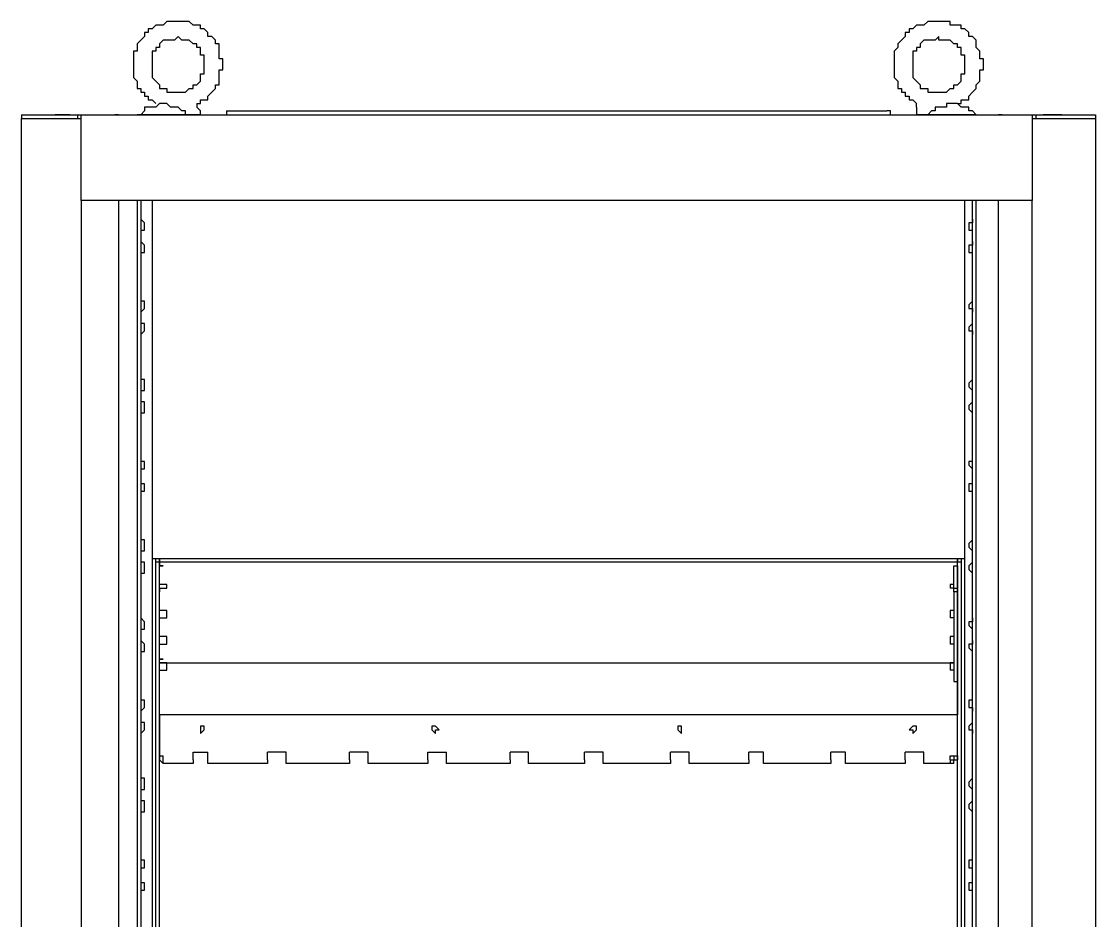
# Model space of a CAD drawing. Header units: millimetres. Extents: x 929 to 1725, y 58 to 532.
# Drawn here: x 1563.32 to 1597.03, y 166.83 to 195.06 of the extents above; entities that cross this region are included whole.
import ezdxf

# ---------------------------------------------------------------- set-up
doc = ezdxf.new("R2010")
doc.units = ezdxf.units.MM
doc.header["$MEASUREMENT"] = 0
doc.layers.add('TT-WIRE-EQPM', color=6, linetype='CONTINUOUS')

msp = doc.modelspace()

# ---------------------------------------------------------------- linework, layer by layer
at = {"layer": 'TT-WIRE-EQPM', "linetype": 'Continuous'}
for points in [[(1568.82515, 192.48081), (1568.94219, 192.48081), (1568.94219, 192.59785), (1569.05924, 192.59785), (1569.05924, 192.59785), (1569.17628, 192.59785), (1569.17628, 192.71489), (1569.17628, 192.71489), (1569.29332, 192.83194), (1569.29332, 192.83194), (1569.41036, 192.94898), (1569.41036, 192.94898), (1569.41036, 193.06602), (1569.5274, 193.06602), (1569.5274, 193.18306), (1569.5274, 193.18306), (1569.5274, 193.3001), (1569.5274, 193.41714), (1569.5274, 193.53419), (1569.64444, 193.53419), (1569.64444, 193.88531), (1569.5274, 193.88531), (1569.5274, 194.00235), (1569.5274, 194.11939), (1569.5274, 194.11939), (1569.5274, 194.23644), (1569.5274, 194.35348), (1569.41036, 194.35348), (1569.41036, 194.47052), (1569.41036, 194.47052), (1569.29332, 194.58756), (1569.29332, 194.58756), (1569.17628, 194.58756), (1569.17628, 194.7046), (1569.17628, 194.7046), (1569.05924, 194.82164), (1569.05924, 194.82164), (1568.94219, 194.82164), (1568.94219, 194.93869), (1568.82515, 194.93869), (1568.82515, 194.93869), (1568.70811, 194.93869), (1568.70811, 194.93869), (1568.59107, 195.05573), (1568.47403, 195.05573), (1568.00586, 195.05573), (1567.88882, 195.05573), (1567.88882, 195.05573), (1567.77178, 194.93869), (1567.65474, 194.93869), (1567.65474, 194.93869), (1567.53769, 194.93869), (1567.53769, 194.93869), (1567.42065, 194.82164), (1567.42065, 194.82164), (1567.30361, 194.82164), (1567.30361, 194.7046), (1567.18657, 194.7046), (1567.18657, 194.58756), (1567.18657, 194.58756), (1567.06953, 194.47052), (1567.06953, 194.47052), (1567.06953, 194.47052), (1566.95249, 194.35348), (1566.95249, 194.23644), (1566.95249, 194.23644), (1566.95249, 194.11939), (1566.83544, 194.11939), (1566.83544, 194.00235), (1566.83544, 193.88531), (1566.83544, 193.88531), (1566.83544, 193.65123)], [(1592.70164, 192.48081), (1592.81868, 192.48081), (1592.81868, 192.59785), (1592.93572, 192.59785), (1592.93572, 192.59785), (1593.05277, 192.59785), (1593.05277, 192.71489), (1593.05277, 192.71489), (1593.16981, 192.83194), (1593.16981, 192.83194), (1593.28685, 192.94898), (1593.28685, 192.94898), (1593.28685, 193.06602), (1593.28685, 193.06602), (1593.40389, 193.18306), (1593.40389, 193.18306), (1593.40389, 193.3001), (1593.40389, 193.41714), (1593.40389, 193.53419), (1593.52093, 193.53419), (1593.52093, 193.88531), (1593.40389, 193.88531), (1593.40389, 194.00235), (1593.40389, 194.00235), (1593.40389, 194.11939), (1593.40389, 194.11939), (1593.28685, 194.23644), (1593.28685, 194.35348), (1593.28685, 194.35348), (1593.28685, 194.47052), (1593.28685, 194.47052), (1593.16981, 194.58756), (1593.16981, 194.58756), (1593.05277, 194.58756), (1593.05277, 194.7046), (1593.05277, 194.7046), (1592.93572, 194.82164), (1592.93572, 194.82164), (1592.81868, 194.82164), (1592.81868, 194.93869), (1592.70164, 194.93869), (1592.70164, 194.93869), (1592.5846, 194.93869), (1592.46756, 194.93869), (1592.46756, 195.05573), (1592.35052, 195.05573), (1591.88235, 195.05573), (1591.76531, 195.05573), (1591.76531, 195.05573), (1591.64827, 194.93869), (1591.53122, 194.93869), (1591.53122, 194.93869), (1591.41418, 194.93869), (1591.41418, 194.93869), (1591.29714, 194.82164), (1591.29714, 194.82164), (1591.1801, 194.82164), (1591.1801, 194.7046), (1591.06306, 194.7046), (1591.06306, 194.58756), (1591.06306, 194.58756), (1590.94602, 194.47052), (1590.94602, 194.47052), (1590.94602, 194.47052), (1590.82897, 194.35348), (1590.82897, 194.23644), (1590.82897, 194.23644), (1590.71193, 194.11939), (1590.71193, 194.11939), (1590.71193, 194.00235), (1590.71193, 194.00235), (1590.71193, 193.88531), (1590.71193, 193.65123)], [(1569.05924, 193.65123), (1569.05924, 193.88531), (1569.05924, 193.88531), (1569.05924, 194.00235), (1568.94219, 194.00235), (1568.94219, 194.11939), (1568.94219, 194.11939), (1568.94219, 194.23644), (1568.82515, 194.23644), (1568.82515, 194.35348), (1568.70811, 194.35348), (1568.70811, 194.35348), (1568.59107, 194.47052), (1568.59107, 194.47052), (1568.47403, 194.47052), (1568.47403, 194.47052), (1568.35699, 194.47052), (1568.23994, 194.58756), (1568.1229, 194.47052), (1568.00586, 194.47052), (1567.88882, 194.47052), (1567.88882, 194.47052), (1567.88882, 194.47052), (1567.77178, 194.47052), (1567.65474, 194.35348), (1567.65474, 194.35348), (1567.65474, 194.23644), (1567.53769, 194.23644), (1567.53769, 194.11939), (1567.42065, 194.11939), (1567.42065, 194.00235), (1567.42065, 194.00235), (1567.42065, 193.88531), (1567.42065, 193.88531), (1567.42065, 193.76827), (1567.42065, 193.65123), (1567.42065, 193.53419), (1567.42065, 193.41714), (1567.42065, 193.41714), (1567.42065, 193.3001), (1567.42065, 193.3001), (1567.53769, 193.18306), (1567.53769, 193.18306), (1567.65474, 193.06602), (1567.65474, 193.06602), (1567.65474, 192.94898), (1567.77178, 192.94898), (1567.88882, 192.94898), (1567.88882, 192.94898), (1567.88882, 192.83194), (1568.00586, 192.83194), (1568.35699, 192.83194), (1568.47403, 192.83194), (1568.47403, 192.83194), (1568.59107, 192.94898), (1568.59107, 192.94898), (1568.70811, 192.94898), (1568.70811, 193.06602), (1568.82515, 193.06602), (1568.82515, 193.06602), (1568.94219, 193.18306), (1568.94219, 193.18306), (1568.94219, 193.3001), (1568.94219, 193.41714), (1569.05924, 193.41714), (1569.05924, 193.53419), (1569.05924, 193.53419), (1569.05924, 193.65123)], [(1592.93572, 193.65123), (1592.93572, 193.88531), (1592.93572, 193.88531), (1592.93572, 194.00235), (1592.81868, 194.00235), (1592.81868, 194.11939), (1592.81868, 194.11939), (1592.81868, 194.23644), (1592.70164, 194.23644), (1592.70164, 194.35348), (1592.5846, 194.35348), (1592.5846, 194.35348), (1592.46756, 194.47052), (1592.46756, 194.47052), (1592.35052, 194.47052), (1592.35052, 194.47052), (1592.11643, 194.47052), (1592.11643, 194.58756), (1591.99939, 194.47052), (1591.88235, 194.47052), (1591.76531, 194.47052), (1591.76531, 194.47052), (1591.76531, 194.47052), (1591.64827, 194.47052), (1591.53122, 194.35348), (1591.53122, 194.35348), (1591.53122, 194.23644), (1591.41418, 194.23644), (1591.41418, 194.11939), (1591.29714, 194.11939), (1591.29714, 194.00235), (1591.29714, 194.00235), (1591.29714, 193.88531), (1591.29714, 193.88531), (1591.29714, 193.53419), (1591.29714, 193.41714), (1591.29714, 193.41714), (1591.29714, 193.3001), (1591.29714, 193.3001), (1591.41418, 193.18306), (1591.41418, 193.18306), (1591.53122, 193.06602), (1591.53122, 193.06602), (1591.53122, 192.94898), (1591.64827, 192.94898), (1591.76531, 192.94898), (1591.76531, 192.94898), (1591.76531, 192.83194), (1591.88235, 192.83194), (1592.23347, 192.83194), (1592.35052, 192.83194), (1592.35052, 192.83194), (1592.46756, 192.94898), (1592.46756, 192.94898), (1592.5846, 192.94898), (1592.5846, 193.06602), (1592.70164, 193.06602), (1592.70164, 193.06602), (1592.81868, 193.18306), (1592.81868, 193.18306), (1592.81868, 193.3001), (1592.81868, 193.41714), (1592.93572, 193.41714), (1592.93572, 193.53419), (1592.93572, 193.53419), (1592.93572, 193.65123)], [(1566.83544, 193.65123), (1566.83544, 193.53419), (1566.83544, 193.41714), (1566.83544, 193.3001), (1566.83544, 193.3001), (1566.95249, 193.18306), (1566.95249, 193.06602), (1566.95249, 193.06602), (1566.95249, 192.94898), (1567.06953, 192.94898), (1567.06953, 192.83194), (1567.18657, 192.83194), (1567.18657, 192.83194), (1567.18657, 192.71489), (1567.30361, 192.71489), (1567.30361, 192.59785), (1567.42065, 192.59785), (1567.42065, 192.59785), (1567.53769, 192.48081), (1567.53769, 192.48081)], [(1590.71193, 193.65123), (1590.71193, 193.53419), (1590.71193, 193.41714), (1590.71193, 193.3001), (1590.71193, 193.3001), (1590.82897, 193.18306), (1590.82897, 193.06602), (1590.82897, 193.06602), (1590.82897, 192.94898), (1590.94602, 192.94898), (1590.94602, 192.83194), (1590.94602, 192.83194), (1591.06306, 192.83194), (1591.06306, 192.71489), (1591.1801, 192.71489), (1591.1801, 192.59785), (1591.29714, 192.59785), (1591.29714, 192.59785), (1591.41418, 192.48081), (1591.41418, 192.48081)], [(1567.77178, 192.48081), (1567.65474, 192.48081), (1567.53769, 192.36377), (1567.42065, 192.36377), (1567.42065, 192.36377), (1567.30361, 192.36377), (1567.18657, 192.36377), (1567.18657, 192.24673), (1567.18657, 192.24673), (1567.06953, 192.12969)], [(1568.47403, 192.12969), (1568.47403, 192.24673), (1568.35699, 192.24673), (1568.23994, 192.36377), (1568.23994, 192.36377), (1568.1229, 192.36377), (1568.1229, 192.36377), (1568.00586, 192.36377), (1567.88882, 192.48081), (1567.77178, 192.48081)], [(1568.82515, 192.48081), (1568.82515, 192.36377)], [(1591.41418, 192.36377), (1591.41418, 192.48081)], [(1592.46756, 192.48081), (1592.35052, 192.48081), (1592.35052, 192.36377), (1592.23347, 192.36377), (1592.11643, 192.36377), (1592.11643, 192.36377), (1591.99939, 192.36377), (1591.99939, 192.24673), (1591.88235, 192.24673), (1591.76531, 192.12969)], [(1593.28685, 192.12969), (1593.16981, 192.24673), (1593.05277, 192.24673), (1593.05277, 192.36377), (1593.05277, 192.36377), (1592.93572, 192.36377), (1592.81868, 192.36377), (1592.81868, 192.36377), (1592.70164, 192.48081), (1592.46756, 192.48081)], [(1568.94219, 192.24673), (1568.82515, 192.36377)], [(1568.94219, 192.12969), (1568.94219, 192.24673)], [(1569.76148, 192.24673), (1572.3364, 192.24673)], [(1569.76148, 192.24673), (1569.76148, 192.24673), (1569.76148, 192.24673), (1569.76148, 192.12969), (1569.76148, 192.12969), (1569.76148, 192.12969), (1572.3364, 192.12969)], [(1572.3364, 192.24673), (1588.01998, 192.24673)], [(1588.01998, 192.24673), (1590.47785, 192.24673)], [(1590.47785, 192.12969), (1590.47785, 192.12969), (1590.59489, 192.12969), (1590.59489, 192.24673), (1590.59489, 192.24673), (1590.47785, 192.24673)], [(1591.41418, 192.36377), (1591.41418, 192.24673)], [(1591.41418, 192.24673), (1591.41418, 192.12969)], [(1563.3242, 192.12969), (1563.3242, 192.01265)], [(1563.3242, 192.12969), (1597.03218, 192.12969)], [(1563.3242, 81.99353), (1563.3242, 192.01265)], [(1563.3242, 192.01265), (1565.19686, 192.01265)], [(1564.84574, 192.12969), (1564.37757, 192.12969), (1564.37757, 192.12969)], [(1565.07982, 192.12969), (1565.07982, 192.01265)], [(1565.19686, 192.01265), (1565.19686, 192.12969)], [(1565.19686, 189.43773), (1565.19686, 192.01265)], [(1566.36728, 192.12969), (1566.25024, 192.12969)], [(1566.83544, 192.12969), (1566.83544, 192.12969), (1566.95249, 192.12969)], [(1567.06953, 192.12969), (1566.95249, 192.12969), (1566.95249, 192.12969)], [(1568.47403, 192.12969), (1568.47403, 192.12969), (1567.06953, 192.12969)], [(1568.94219, 192.12969), (1568.94219, 192.12969), (1568.47403, 192.12969)], [(1569.87853, 192.12969), (1569.87853, 192.12969), (1569.87853, 192.12969), (1569.99557, 192.12969)], [(1572.3364, 192.12969), (1588.01998, 192.12969)], [(1588.01998, 192.12969), (1590.47785, 192.12969)], [(1590.36081, 192.12969), (1590.36081, 192.12969), (1590.36081, 192.12969), (1590.36081, 192.12969), (1590.47785, 192.12969)], [(1591.76531, 192.12969), (1591.41418, 192.12969)], [(1593.28685, 192.12969), (1593.28685, 192.12969), (1591.76531, 192.12969)], [(1593.28685, 192.12969), (1593.52093, 192.12969)], [(1594.10614, 192.12969), (1593.9891, 192.12969)], [(1595.04247, 192.12969), (1595.04247, 189.43773)], [(1595.04247, 192.01265), (1597.03218, 192.01265)], [(1595.15951, 192.12969), (1595.15951, 192.01265)], [(1595.97881, 192.12969), (1595.3936, 192.12969)], [(1597.03218, 192.12969), (1597.03218, 192.01265)], [(1597.03218, 192.01265), (1597.03218, 81.99353)], [(1565.19686, 189.43773), (1565.19686, 84.56845)], [(1595.04247, 189.43773), (1565.19686, 189.43773)], [(1566.36728, 189.43773), (1566.36728, 136.41788)], [(1566.95249, 189.43773), (1566.95249, 136.769)], [(1567.06953, 189.43773), (1567.06953, 136.769)], [(1567.42065, 189.43773), (1567.42065, 136.769)], [(1592.93572, 136.769), (1592.93572, 189.43773)], [(1593.16981, 136.769), (1593.16981, 189.43773)], [(1593.28685, 136.769), (1593.28685, 189.43773)], [(1593.9891, 136.41788), (1593.9891, 189.43773)], [(1595.04247, 84.56845), (1595.04247, 189.43773)], [(1567.06953, 188.5014), (1567.18657, 188.5014), (1567.18657, 188.5014), (1567.18657, 188.61844), (1567.18657, 188.73548), (1567.18657, 188.73548), (1567.06953, 188.85252)], [(1593.16981, 188.85252), (1593.16981, 188.73548), (1593.05277, 188.73548), (1593.05277, 188.61844), (1593.05277, 188.5014), (1593.16981, 188.5014), (1593.16981, 188.5014)], [(1567.06953, 187.79915), (1567.18657, 187.79915), (1567.18657, 187.79915), (1567.18657, 187.91619), (1567.18657, 188.03323), (1567.18657, 188.03323), (1567.06953, 188.15027)], [(1593.16981, 188.15027), (1593.16981, 188.03323), (1593.05277, 188.03323), (1593.05277, 187.91619), (1593.05277, 187.79915), (1593.16981, 187.79915), (1593.16981, 187.79915)], [(1567.06953, 185.92648), (1567.18657, 186.04352), (1567.18657, 186.04352), (1567.18657, 186.16056), (1567.18657, 186.16056), (1567.18657, 186.27761), (1567.06953, 186.27761)], [(1593.16981, 186.27761), (1593.16981, 186.27761), (1593.05277, 186.16056), (1593.05277, 186.16056), (1593.05277, 186.04352), (1593.16981, 186.04352), (1593.16981, 185.92648)], [(1567.06953, 185.22423), (1567.18657, 185.34127), (1567.18657, 185.34127), (1567.18657, 185.45831), (1567.18657, 185.45831), (1567.18657, 185.57536), (1567.06953, 185.57536)], [(1593.16981, 185.57536), (1593.16981, 185.57536), (1593.05277, 185.45831), (1593.05277, 185.45831), (1593.05277, 185.34127), (1593.16981, 185.34127), (1593.16981, 185.22423)], [(1567.06953, 183.46861), (1567.18657, 183.46861), (1567.18657, 183.58565), (1567.18657, 183.58565), (1567.18657, 183.70269), (1567.18657, 183.81973), (1567.06953, 183.81973)], [(1593.16981, 183.81973), (1593.16981, 183.81973), (1593.05277, 183.70269), (1593.05277, 183.58565), (1593.05277, 183.58565), (1593.16981, 183.46861), (1593.16981, 183.46861)], [(1567.06953, 182.76636), (1567.18657, 182.76636), (1567.18657, 182.8834), (1567.18657, 182.8834), (1567.18657, 183.00044), (1567.18657, 183.11748), (1567.06953, 183.11748)], [(1593.16981, 183.11748), (1593.16981, 183.11748), (1593.05277, 183.00044), (1593.05277, 182.8834), (1593.05277, 182.8834), (1593.16981, 182.76636), (1593.16981, 182.76636)], [(1567.06953, 181.01073), (1567.18657, 181.01073), (1567.18657, 181.12778), (1567.18657, 181.12778), (1567.18657, 181.24482), (1567.18657, 181.24482), (1567.06953, 181.24482)], [(1593.16981, 181.24482), (1593.16981, 181.24482), (1593.05277, 181.24482), (1593.05277, 181.12778), (1593.05277, 181.12778), (1593.16981, 181.01073), (1593.16981, 181.01073)], [(1567.06953, 180.30848), (1567.18657, 180.30848), (1567.18657, 180.30848), (1567.18657, 180.42553), (1567.18657, 180.54257), (1567.18657, 180.54257), (1567.06953, 180.54257)], [(1593.16981, 180.54257), (1593.16981, 180.54257), (1593.05277, 180.54257), (1593.05277, 180.42553), (1593.05277, 180.30848), (1593.16981, 180.30848), (1593.16981, 180.30848)], [(1567.06953, 178.43582), (1567.18657, 178.43582), (1567.18657, 178.55286), (1567.18657, 178.6699), (1567.18657, 178.6699), (1567.18657, 178.78694), (1567.06953, 178.78694)], [(1593.16981, 178.78694), (1593.16981, 178.78694), (1593.05277, 178.6699), (1593.05277, 178.6699), (1593.05277, 178.55286), (1593.16981, 178.43582), (1593.16981, 178.43582)], [(1567.06953, 177.73357), (1567.18657, 177.73357), (1567.18657, 177.85061), (1567.18657, 177.96765), (1567.18657, 177.96765), (1567.18657, 178.08469), (1567.06953, 178.08469)], [(1567.42065, 178.20174), (1567.53769, 178.20174)], [(1567.53769, 140.04617), (1567.53769, 178.20174)], [(1567.53769, 178.20174), (1567.65474, 178.20174)], [(1567.65474, 178.08469), (1567.53769, 178.08469)], [(1567.65474, 178.20174), (1567.65474, 178.08469)], [(1567.65474, 178.08469), (1567.65474, 178.20174), (1567.65474, 178.20174)], [(1567.65474, 178.20174), (1592.70164, 178.20174)], [(1567.65474, 146.71754), (1567.65474, 178.08469)], [(1567.65474, 178.08469), (1567.65474, 177.96765)], [(1592.70164, 178.08469), (1567.65474, 178.08469)], [(1592.70164, 146.71754), (1592.70164, 178.20174)], [(1592.70164, 178.20174), (1592.81868, 178.20174)], [(1592.70164, 178.20174), (1592.70164, 178.20174), (1592.70164, 178.08469)], [(1592.81868, 178.08469), (1592.70164, 178.08469)], [(1592.70164, 177.96765), (1592.70164, 178.08469)], [(1592.81868, 178.20174), (1592.93572, 178.20174)], [(1592.81868, 178.20174), (1592.81868, 138.40759), (1592.81868, 138.29055)], [(1593.16981, 178.08469), (1593.16981, 178.08469), (1593.05277, 177.96765), (1593.05277, 177.96765), (1593.05277, 177.85061), (1593.16981, 177.73357), (1593.16981, 177.73357)], [(1567.65474, 174.33936), (1567.65474, 177.96765)], [(1567.65474, 177.2654), (1567.65474, 177.96765)], [(1567.65474, 177.96765), (1567.77178, 177.96765)], [(1567.77178, 177.96765), (1567.65474, 177.96765)], [(1592.5846, 177.14836), (1592.5846, 177.96765)], [(1592.5846, 177.96765), (1592.70164, 177.96765)], [(1592.70164, 177.96765), (1592.70164, 177.14836)], [(1567.88882, 177.2654), (1567.88882, 177.38244), (1567.65474, 177.38244)], [(1592.46756, 177.38244), (1592.46756, 177.2654)], [(1592.5846, 177.38244), (1592.46756, 177.38244)], [(1567.65474, 177.2654), (1567.65474, 177.14836)], [(1567.65474, 177.2654), (1567.88882, 177.2654)], [(1567.65474, 174.33936), (1567.65474, 177.14836)], [(1592.5846, 177.2654), (1592.46756, 177.2654)], [(1592.5846, 177.2654), (1592.70164, 177.2654)], [(1592.5846, 177.14836), (1592.5846, 174.33936)], [(1592.70164, 177.14836), (1592.5846, 177.14836)], [(1592.70164, 177.14836), (1592.70164, 174.33936)], [(1567.06953, 175.97794), (1567.18657, 175.97794), (1567.18657, 176.09499), (1567.18657, 176.09499), (1567.18657, 176.21203), (1567.18657, 176.21203), (1567.06953, 176.32907)], [(1567.88882, 176.32907), (1567.88882, 176.56315), (1567.65474, 176.56315)], [(1567.65474, 176.32907), (1567.88882, 176.32907)], [(1592.46756, 176.56315), (1592.46756, 176.32907)], [(1592.5846, 176.56315), (1592.46756, 176.56315)], [(1592.5846, 176.32907), (1592.46756, 176.32907)], [(1593.16981, 176.32907), (1593.16981, 176.21203), (1593.05277, 176.21203), (1593.05277, 176.09499), (1593.05277, 176.09499), (1593.16981, 175.97794), (1593.16981, 175.97794)], [(1592.93572, 176.09499), (1592.93572, 176.09499), (1592.93572, 176.09499), (1592.93572, 176.21203), (1592.93572, 176.21203)], [(1567.06953, 175.27569), (1567.18657, 175.27569), (1567.18657, 175.39274), (1567.18657, 175.39274), (1567.18657, 175.50978), (1567.18657, 175.50978), (1567.06953, 175.62682)], [(1567.88882, 175.50978), (1567.88882, 175.74386), (1567.65474, 175.74386)], [(1592.46756, 175.74386), (1592.46756, 175.50978)], [(1592.5846, 175.74386), (1592.46756, 175.74386)], [(1593.16981, 175.62682), (1593.16981, 175.50978), (1593.05277, 175.50978), (1593.05277, 175.39274), (1593.05277, 175.39274), (1593.16981, 175.27569), (1593.16981, 175.27569)], [(1567.65474, 175.50978), (1567.88882, 175.50978)], [(1592.5846, 175.50978), (1592.46756, 175.50978)], [(1567.65474, 175.04161), (1567.77178, 175.04161)], [(1567.77178, 175.04161), (1567.65474, 175.04161)], [(1567.65474, 174.92457), (1592.5846, 174.92457)], [(1567.88882, 174.69049), (1567.88882, 174.92457), (1567.65474, 174.92457)], [(1567.65474, 174.69049), (1567.88882, 174.69049)], [(1592.46756, 174.92457), (1592.46756, 174.69049)], [(1592.5846, 174.92457), (1592.46756, 174.92457)], [(1592.5846, 174.69049), (1592.46756, 174.69049)], [(1567.65474, 173.28599), (1567.65474, 174.33936)], [(1592.5846, 174.33936), (1592.70164, 174.33936)], [(1592.70164, 174.33936), (1592.70164, 173.28599)], [(1567.06953, 173.40303), (1567.18657, 173.52007), (1567.18657, 173.52007), (1567.18657, 173.63711), (1567.18657, 173.75415), (1567.18657, 173.75415), (1567.06953, 173.75415)], [(1593.16981, 173.75415), (1593.16981, 173.75415), (1593.05277, 173.75415), (1593.05277, 173.63711), (1593.05277, 173.52007), (1593.16981, 173.52007), (1593.16981, 173.40303)], [(1592.46756, 171.99853), (1592.70164, 171.99853), (1592.70164, 173.28599), (1567.65474, 173.28599), (1567.65474, 171.99853), (1567.77178, 171.99853)], [(1592.70164, 173.28599), (1567.65474, 173.28599)], [(1567.06953, 172.70078), (1567.18657, 172.81782), (1567.18657, 172.81782), (1567.18657, 172.93486), (1567.18657, 172.93486), (1567.18657, 173.0519), (1567.06953, 173.0519)], [(1569.05924, 172.81782), (1569.05924, 172.93486), (1568.94219, 172.93486), (1568.94219, 172.93486), (1568.94219, 172.81782), (1568.94219, 172.81782), (1568.94219, 172.70078), (1569.05924, 172.81782), (1569.05924, 172.81782)], [(1576.43286, 172.81782), (1576.31582, 172.93486), (1576.31582, 172.93486), (1576.19877, 172.93486), (1576.19877, 172.81782), (1576.31582, 172.70078), (1576.31582, 172.81782), (1576.43286, 172.81782)], [(1584.04056, 172.81782), (1584.04056, 172.93486), (1584.04056, 172.93486), (1583.92352, 172.93486), (1583.92352, 172.81782), (1583.92352, 172.81782), (1584.04056, 172.70078), (1584.04056, 172.81782), (1584.04056, 172.81782)], [(1591.41418, 172.81782), (1591.41418, 172.93486), (1591.29714, 172.93486), (1591.29714, 172.93486), (1591.1801, 172.81782), (1591.29714, 172.81782), (1591.29714, 172.70078), (1591.41418, 172.81782), (1591.41418, 172.81782)], [(1593.16981, 173.0519), (1593.16981, 173.0519), (1593.05277, 172.93486), (1593.05277, 172.93486), (1593.05277, 172.81782), (1593.16981, 172.81782), (1593.16981, 172.70078)], [(1567.65474, 171.99853), (1567.65474, 171.88149)], [(1567.77178, 171.76445), (1567.77178, 171.99853)], [(1567.77178, 171.88149), (1567.77178, 171.99853)], [(1568.70811, 171.88149), (1568.70811, 172.11557)], [(1568.70811, 172.11557), (1569.17628, 172.11557)], [(1569.17628, 171.76445), (1569.17628, 172.11557)], [(1571.04894, 171.88149), (1571.04894, 172.11557)], [(1571.63415, 171.76445), (1571.63415, 172.11557), (1571.04894, 172.11557)], [(1573.62386, 171.88149), (1573.62386, 172.11557)], [(1574.20907, 171.76445), (1574.20907, 172.11557), (1573.62386, 172.11557)], [(1576.08173, 171.88149), (1576.08173, 172.11557)], [(1576.08173, 172.11557), (1576.66694, 172.11557)], [(1576.66694, 171.76445), (1576.66694, 172.11557)], [(1578.65665, 171.88149), (1578.65665, 172.11557)], [(1579.24186, 171.76445), (1579.24186, 172.11557), (1578.65665, 172.11557)], [(1580.99748, 171.88149), (1580.99748, 172.11557)], [(1581.58269, 171.76445), (1581.58269, 172.11557), (1580.99748, 172.11557)], [(1583.68944, 171.88149), (1583.68944, 172.11557)], [(1584.27464, 171.76445), (1584.27464, 172.11557), (1583.68944, 172.11557)], [(1586.14731, 171.88149), (1586.14731, 172.11557)], [(1586.61548, 171.76445), (1586.61548, 172.11557), (1586.14731, 172.11557)], [(1588.72223, 171.88149), (1588.72223, 172.11557)], [(1589.19039, 171.76445), (1589.19039, 172.11557), (1588.72223, 172.11557)], [(1591.06306, 171.88149), (1591.06306, 172.11557)], [(1591.64827, 171.76445), (1591.64827, 172.11557), (1591.06306, 172.11557)], [(1592.46756, 171.88149), (1592.46756, 171.99853)], [(1592.5846, 171.99853), (1592.5846, 171.88149)], [(1592.70164, 171.99853), (1592.70164, 171.88149)], [(1567.65474, 171.88149), (1567.65474, 171.88149), (1567.77178, 171.76445)], [(1568.70811, 171.76445), (1567.77178, 171.76445)], [(1568.70811, 171.88149), (1568.70811, 171.76445)], [(1571.04894, 171.76445), (1569.17628, 171.76445)], [(1571.04894, 171.88149), (1571.04894, 171.76445)], [(1573.62386, 171.76445), (1571.63415, 171.76445)], [(1573.62386, 171.88149), (1573.62386, 171.76445)], [(1576.08173, 171.76445), (1574.20907, 171.76445)], [(1576.08173, 171.88149), (1576.08173, 171.76445)], [(1578.65665, 171.76445), (1576.66694, 171.76445)], [(1578.65665, 171.88149), (1578.65665, 171.76445)], [(1580.99748, 171.76445), (1579.24186, 171.76445)], [(1580.99748, 171.88149), (1580.99748, 171.76445)], [(1583.68944, 171.76445), (1581.58269, 171.76445)], [(1583.68944, 171.88149), (1583.68944, 171.76445)], [(1586.14731, 171.76445), (1584.27464, 171.76445)], [(1586.14731, 171.88149), (1586.14731, 171.76445)], [(1588.72223, 171.76445), (1586.61548, 171.76445)], [(1588.72223, 171.88149), (1588.72223, 171.76445)], [(1591.06306, 171.76445), (1589.19039, 171.76445)], [(1591.06306, 171.88149), (1591.06306, 171.76445)], [(1592.5846, 171.76445), (1591.64827, 171.76445)], [(1592.46756, 171.88149), (1592.5846, 171.88149)], [(1592.46756, 171.88149), (1592.46756, 171.76445)], [(1592.5846, 171.76445), (1592.5846, 171.88149), (1592.70164, 171.88149)], [(1567.06953, 170.94516), (1567.18657, 170.94516), (1567.18657, 171.0622), (1567.18657, 171.0622), (1567.18657, 171.17924), (1567.18657, 171.29628), (1567.06953, 171.29628)], [(1593.16981, 171.29628), (1593.16981, 171.29628), (1593.05277, 171.17924), (1593.05277, 171.0622), (1593.05277, 171.0622), (1593.16981, 170.94516), (1593.16981, 170.94516)], [(1567.06953, 170.24291), (1567.18657, 170.24291), (1567.18657, 170.35995), (1567.18657, 170.35995), (1567.18657, 170.47699), (1567.18657, 170.59403), (1567.06953, 170.59403)], [(1593.16981, 170.59403), (1593.16981, 170.59403), (1593.05277, 170.47699), (1593.05277, 170.35995), (1593.05277, 170.35995), (1593.16981, 170.24291), (1593.16981, 170.24291)], [(1567.06953, 168.48728), (1567.18657, 168.48728), (1567.18657, 168.48728), (1567.18657, 168.60432), (1567.18657, 168.72136), (1567.18657, 168.72136), (1567.06953, 168.72136)], [(1593.16981, 168.72136), (1593.16981, 168.72136), (1593.05277, 168.72136), (1593.05277, 168.60432), (1593.05277, 168.48728), (1593.16981, 168.48728), (1593.16981, 168.48728)], [(1567.06953, 167.78503), (1567.18657, 167.78503), (1567.18657, 167.78503), (1567.18657, 167.90207), (1567.18657, 168.01911), (1567.18657, 168.01911), (1567.06953, 168.01911)], [(1593.16981, 168.01911), (1593.16981, 168.01911), (1593.05277, 168.01911), (1593.05277, 167.90207), (1593.05277, 167.78503), (1593.16981, 167.78503), (1593.16981, 167.78503)]]:
    msp.add_lwpolyline(points, dxfattribs=at)

doc.saveas('drawing.dxf')
